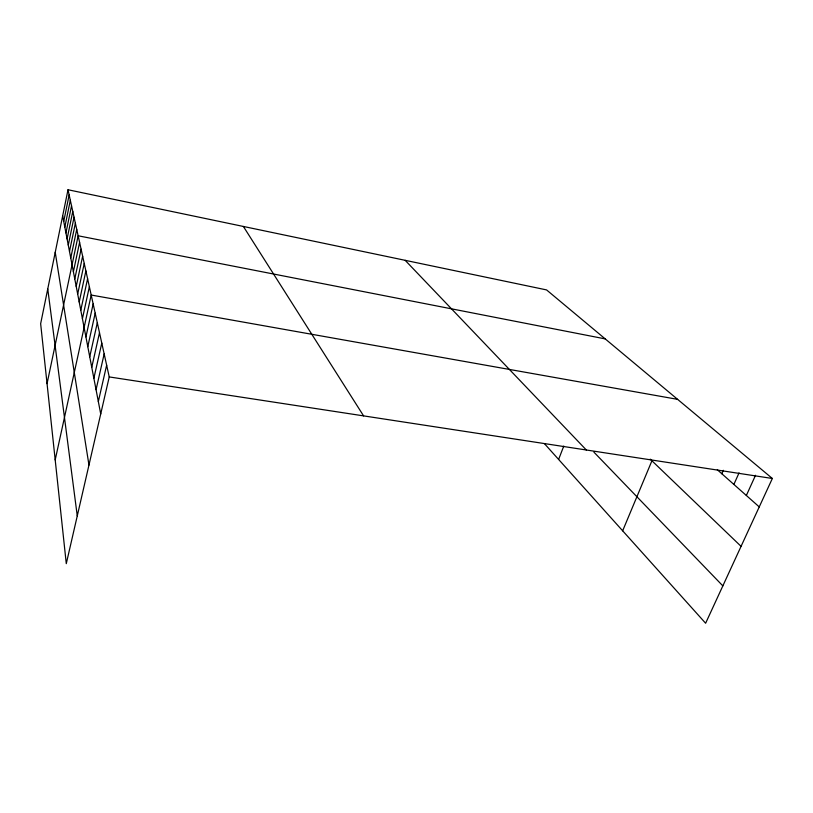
<?xml version="1.0" encoding="UTF-8"?>
<svg xmlns="http://www.w3.org/2000/svg" width="813" height="813" viewBox="0 0 813 813"><rect width="100%" height="100%" fill="white"/><g stroke="black" fill="none" stroke-linecap="round" stroke-linejoin="round"><path stroke-width="1.22" d="M68.007 189.754L40.65 323.706L66.28 563.663L109.237 376.927L68.007 189.754L546.57 289.916L772.35 478.481L705.623 623.246L544.568 443.796M63.729 221.41L69.146 194.947M64.816 227.071L70.325 200.283M65.934 232.904L71.534 205.77M67.083 238.9L72.774 211.421M68.272 245.079L74.054 217.234M69.491 251.441L75.375 223.24M70.751 258.006L76.737 229.418M47.052 383.655L78.15 235.79L605.218 338.899M73.394 271.745L79.593 242.376M74.776 278.94L81.097 249.164M76.209 286.379L82.641 256.186M77.682 294.062L84.237 263.432M79.207 301.999L85.883 270.932M80.782 310.21L87.601 278.686M82.418 318.706L89.369 286.715M55.193 459.904L91.198 295.038L677.605 399.356M85.914 336.907L93.16 303.92M87.784 346.663L95.192 313.147M89.735 356.795L97.306 322.741M91.757 367.334L99.501 332.71M93.861 378.289L101.788 343.096M96.056 389.691L104.166 353.899M98.332 401.581L106.645 365.169M558.612 459.447L563.785 446.073M622.656 530.808L651.924 460.788M721.802 473.735L723.316 470.31M733.875 484.426L739.058 472.892M746.344 495.483L755.531 475.28M109.237 376.927L772.35 478.481M717.31 469.751L759.251 506.916M650.217 459.142L741.07 546.346M593.907 452.13L722.838 585.878M405.169 260.323L586.346 449.996M243.382 226.461L363.594 415.88M62.662 215.892L100.721 413.969M55.233 252.284L88.963 465.056M47.754 288.94L77.265 515.92"/></g></svg>
